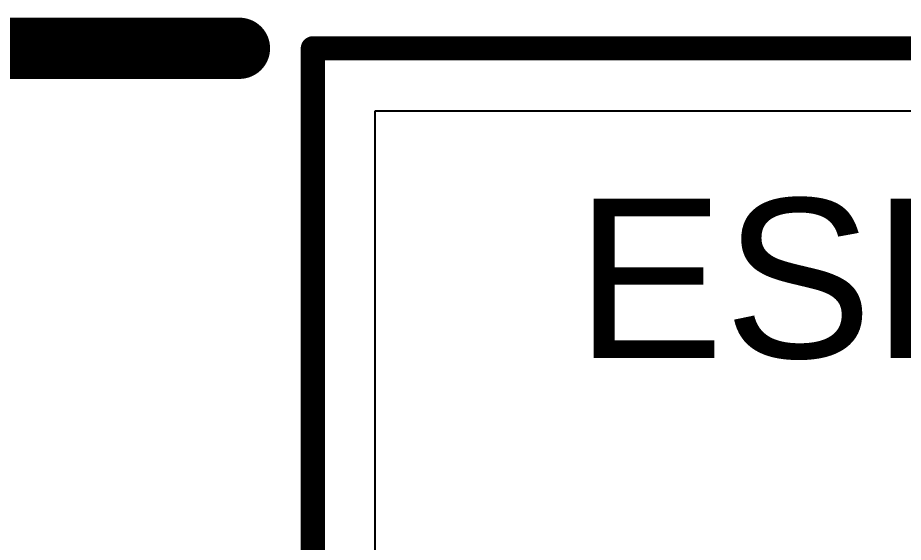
# Model space of a CAD drawing. Header units: inches. Extents: x 0.88 to 8.93, y 2.74 to 7.33.
# Drawn here: x 1.0361 to 1.1806, y 3.3329 to 3.4186 of the extents above; entities that cross this region are included whole.
import ezdxf

# ---------------------------------------------------------------- set-up
doc = ezdxf.new("R2010")
doc.units = ezdxf.units.IN
doc.header["$MEASUREMENT"] = 0
for name, color, linetype in [('Board', 56, 'Continuous'), ('Bottom Layer', 5, 'Continuous'), ('Top Layer', 1, 'Continuous'), ('Top Overlay', 2, 'Continuous')]:
    doc.layers.add(name, color=color, linetype=linetype)
doc.styles.add('Arial', font='', dxfattribs={"height": 0.2})
doc.styles.get('Arial').set_extended_font_data('Arial')

msp = doc.modelspace()

# ---------------------------------------------------------------- linework, layer by layer
at = {"layer": 'Board'}
for points in [[(0.89, 3.41355, 0.01, 0.01, 0), (1.07228, 3.41355, 0.01, 0.01, 0)], [(1.08425, 3.41355, 0.00394, 0.00394, 0), (3.29411, 3.41355, 0.00394, 0.00394, 0)], [(1.08425, 2.76055, 0.00394, 0.00394, 0), (1.08425, 3.41355, 0.00394, 0.00394, 0)]]:
    msp.add_lwpolyline(points, format="xyseb", dxfattribs=at)
for points in [[(1.06978, 3.41355, 0.005, 0.005, 1), (1.07478, 3.41355, 0.005, 0.005, 1)], [(1.08327, 3.41355, 0.00197, 0.00197, 1), (1.08524, 3.41355, 0.00197, 0.00197, 1)], [(1.08327, 3.41355, 0.00197, 0.00197, 1), (1.08524, 3.41355, 0.00197, 0.00197, 1)]]:
    msp.add_lwpolyline(points, format="xyseb", close=True, dxfattribs=at)
at = {"layer": 'Bottom Layer'}
for p, q in [((1.09445, 3.2436), (1.09445, 3.40336)), ((1.09445, 3.40336), (2.402, 3.40336))]:
    msp.add_line(p, q, dxfattribs=at)
at = {"layer": 'Top Layer'}
for p, q in [((1.09445, 3.2436), (1.09445, 3.40336)), ((1.09445, 3.40336), (3.28391, 3.40336))]:
    msp.add_line(p, q, dxfattribs=at)

# ---------------------------------------------------------------- texts
at = {"layer": 'Top Overlay', "style": 'Arial'}
msp.add_text('ESP32 / UART', height=0.026, dxfattribs=at).set_placement((1.12711, 3.36299))

doc.saveas('drawing.dxf')
